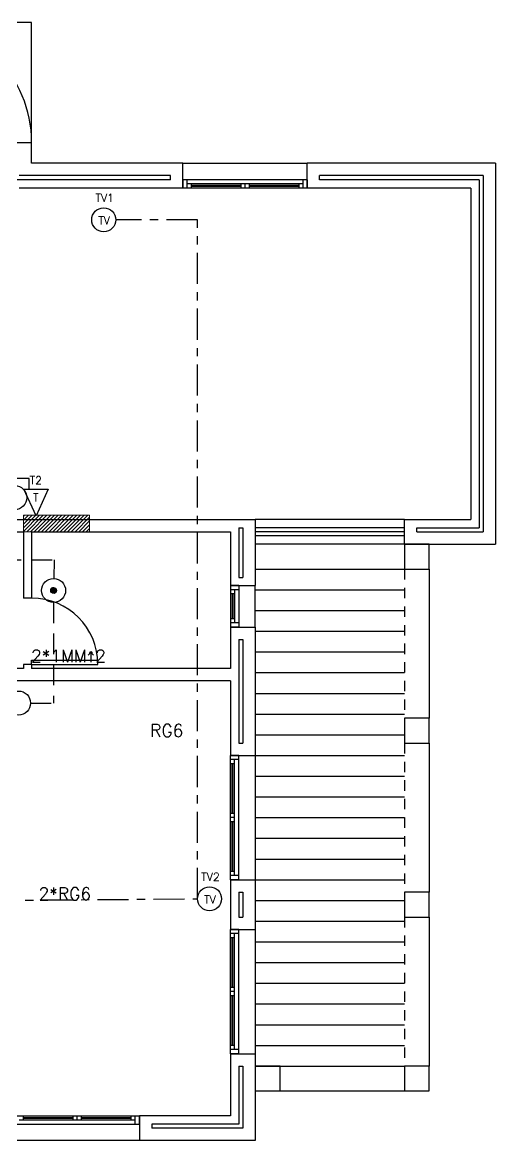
# Model space of a CAD drawing. Header units: millimetres. Extents: x -1167.6 to -1111.9, y 13007.9 to 13069.
# Drawn here: x -1117.62 to -1111.91, y 13055.47 to 13068.97 of the extents above; entities that cross this region are included whole.
import ezdxf
from ezdxf.enums import TextEntityAlignment as Align

# ---------------------------------------------------------------- set-up
doc = ezdxf.new("R2010")
doc.units = ezdxf.units.MM
doc.header["$LTSCALE"] = 0.5
for name, pattern in [('CENTER2', [1.125, 0.75, -0.125, 0.125, -0.125]), ('DASHED', [0.75, 0.5, -0.25]), ('HIDDEN', [0.375, 0.25, -0.125])]:
    doc.linetypes.add(name, pattern=pattern)
for name, color, linetype in [('1lowpower', 4, 'CONTINUOUS'), ('A-DOOR', 4, 'CONTINUOUS'), ('A-WALL', 7, 'CONTINUOUS'), ('A-WINDOW', 150, 'CONTINUOUS'), ('M-BALCONY', 6, 'CONTINUOUS'), ('M-FURN', 31, 'CONTINUOUS'), ('M-LINTELS', 251, 'HIDDEN'), ('M-outline-wall', 3, 'CONTINUOUS'), ('M-SANITARY', 1, 'CONTINUOUS'), ('M-ST-ELE', 7, 'CONTINUOUS'), ('M-TILING', 251, 'CONTINUOUS')]:
    doc.layers.add(name, color=color, linetype=linetype)
doc.layers.add('doors', color=2, linetype='CONTINUOUS', lineweight=9)
doc.layers.get('M-SANITARY').off()
doc.styles.get("Standard").update_dxf_attribs({"font": 'romans.shx', "width": 0.8})

# ---------------------------------------------------------------- blocks, each defined once
blk = doc.blocks.new('D800')
at = {"layer": 'A-DOOR'}
for p, q in [((0, 0), (0, 50)), ((0, 50), (798, 50)), ((0, 0), (0, 50)), ((0, 0), (800, 0))]:
    blk.add_line(p, q, dxfattribs=at)
blk.add_arc((0, 0), 800, 0, 90, dxfattribs=at)

msp = doc.modelspace()

# ---------------------------------------------------------------- hatches: boundary and pattern name
at = {"layer": 'doors'}
h = msp.add_hatch(dxfattribs=at)
h.set_pattern_fill('ANSI31', color=256, scale=0.01)
h.set_pattern_definition([(45, (82.279495, 48.358567), (-0.0224506403, 0.0224506403), [])])
h.paths.add_polyline_path([(-1117.612, 13063.016), (-1117.612, 13062.816), (-1116.812, 13062.816), (-1116.812, 13063.016)])

# ---------------------------------------------------------------- linework, layer by layer
at = {"layer": '1lowpower', "linetype": 'CENTER2'}
for p, q in [((-1115.51, 13066.584), (-1116.497, 13066.583)), ((-1115.51, 13058.385), (-1115.51, 13066.584)), ((-1119.416, 13058.357), (-1115.51, 13058.385))]:
    msp.add_line(p, q, dxfattribs=at)
at = {"layer": '1lowpower', "linetype": 'DASHED'}
for p, q in [((-1117.541, 13063.458), (-1119.1, 13063.458)), ((-1117.541, 13063.33), (-1117.541, 13063.458)), ((-1118.639, 13062.477), (-1117.24, 13062.477)), ((-1117.24, 13062.477), (-1117.244, 13062.253)), ((-1117.247, 13061.963), (-1117.247, 13060.749)), ((-1117.525, 13060.749), (-1117.247, 13060.749))]:
    msp.add_line(p, q, dxfattribs=at)
at = {"layer": '1lowpower', "ltscale": 20}
for p, q in [((-1117.459, 13063.011), (-1117.606, 13063.33)), ((-1117.606, 13063.33), (-1117.312, 13063.33)), ((-1117.312, 13063.33), (-1117.459, 13063.011)), ((-1117.281, 13062.102), (-1117.241, 13062.142)), ((-1117.281, 13062.103), (-1117.242, 13062.142)), ((-1117.281, 13062.104), (-1117.242, 13062.142)), ((-1117.281, 13062.104), (-1117.243, 13062.142)), ((-1117.281, 13062.105), (-1117.244, 13062.142)), ((-1117.281, 13062.106), (-1117.245, 13062.142)), ((-1117.281, 13062.107), (-1117.246, 13062.142)), ((-1117.281, 13062.108), (-1117.246, 13062.142)), ((-1117.281, 13062.109), (-1117.247, 13062.142)), ((-1117.281, 13062.109), (-1117.248, 13062.142)), ((-1117.281, 13062.11), (-1117.249, 13062.142)), ((-1117.281, 13062.111), (-1117.25, 13062.142)), ((-1117.281, 13062.112), (-1117.251, 13062.142)), ((-1117.281, 13062.113), (-1117.252, 13062.142)), ((-1117.281, 13062.114), (-1117.253, 13062.142)), ((-1117.28, 13062.101), (-1117.24, 13062.142)), ((-1117.28, 13062.101), (-1117.24, 13062.142)), ((-1117.28, 13062.115), (-1117.254, 13062.142)), ((-1117.28, 13062.098), (-1117.237, 13062.141)), ((-1117.28, 13062.099), (-1117.237, 13062.141)), ((-1117.28, 13062.099), (-1117.238, 13062.141)), ((-1117.28, 13062.1), (-1117.239, 13062.141)), ((-1117.28, 13062.116), (-1117.255, 13062.141)), ((-1117.28, 13062.118), (-1117.256, 13062.141)), ((-1117.279, 13062.097), (-1117.236, 13062.141)), ((-1117.279, 13062.119), (-1117.257, 13062.141)), ((-1117.279, 13062.096), (-1117.234, 13062.14)), ((-1117.279, 13062.096), (-1117.235, 13062.14)), ((-1117.279, 13062.097), (-1117.236, 13062.14)), ((-1117.279, 13062.12), (-1117.259, 13062.14)), ((-1117.278, 13062.095), (-1117.234, 13062.14)), ((-1117.278, 13062.121), (-1117.26, 13062.14)), ((-1117.278, 13062.093), (-1117.232, 13062.139)), ((-1117.278, 13062.094), (-1117.232, 13062.139)), ((-1117.278, 13062.094), (-1117.233, 13062.139)), ((-1117.278, 13062.123), (-1117.262, 13062.139)), ((-1117.277, 13062.093), (-1117.231, 13062.139)), ((-1117.277, 13062.091), (-1117.23, 13062.138)), ((-1117.277, 13062.092), (-1117.231, 13062.138)), ((-1117.277, 13062.125), (-1117.264, 13062.138)), ((-1117.276, 13062.091), (-1117.23, 13062.138)), ((-1117.276, 13062.09), (-1117.229, 13062.137)), ((-1117.276, 13062.09), (-1117.229, 13062.137)), ((-1117.275, 13062.089), (-1117.228, 13062.137)), ((-1117.275, 13062.127), (-1117.266, 13062.137)), ((-1117.275, 13062.088), (-1117.227, 13062.136)), ((-1117.275, 13062.089), (-1117.228, 13062.136)), ((-1117.274, 13062.088), (-1117.227, 13062.136)), ((-1117.274, 13062.087), (-1117.226, 13062.135)), ((-1117.274, 13062.087), (-1117.226, 13062.135)), ((-1117.273, 13062.086), (-1117.225, 13062.135)), ((-1117.273, 13062.086), (-1117.225, 13062.134)), ((-1117.273, 13062.131), (-1117.269, 13062.134)), ((-1117.272, 13062.085), (-1117.224, 13062.134)), ((-1117.272, 13062.085), (-1117.223, 13062.133)), ((-1117.272, 13062.085), (-1117.224, 13062.133)), ((-1117.271, 13062.084), (-1117.222, 13062.132)), ((-1117.271, 13062.084), (-1117.223, 13062.132)), ((-1117.27, 13062.083), (-1117.222, 13062.132)), ((-1117.27, 13062.083), (-1117.222, 13062.131)), ((-1117.269, 13062.083), (-1117.221, 13062.131)), ((-1117.269, 13062.082), (-1117.22, 13062.13)), ((-1117.269, 13062.082), (-1117.221, 13062.13)), ((-1117.268, 13062.081), (-1117.22, 13062.129)), ((-1117.268, 13062.081), (-1117.22, 13062.129)), ((-1117.267, 13062.08), (-1117.219, 13062.128)), ((-1117.267, 13062.081), (-1117.219, 13062.128)), ((-1117.266, 13062.08), (-1117.218, 13062.127)), ((-1117.266, 13062.08), (-1117.219, 13062.127)), ((-1117.265, 13062.079), (-1117.218, 13062.126)), ((-1117.265, 13062.079), (-1117.218, 13062.126)), ((-1117.264, 13062.079), (-1117.217, 13062.125)), ((-1117.263, 13062.078), (-1117.217, 13062.125)), ((-1117.263, 13062.078), (-1117.217, 13062.124)), ((-1117.262, 13062.078), (-1117.216, 13062.124)), ((-1117.262, 13062.077), (-1117.216, 13062.123)), ((-1117.261, 13062.077), (-1117.216, 13062.122)), ((-1117.261, 13062.077), (-1117.216, 13062.122)), ((-1117.26, 13062.077), (-1117.215, 13062.121)), ((-1117.259, 13062.076), (-1117.215, 13062.121)), ((-1117.259, 13062.076), (-1117.215, 13062.12)), ((-1117.258, 13062.076), (-1117.214, 13062.119)), ((-1117.258, 13062.076), (-1117.215, 13062.119)), ((-1117.257, 13062.075), (-1117.214, 13062.118)), ((-1117.256, 13062.075), (-1117.214, 13062.117)), ((-1117.256, 13062.075), (-1117.214, 13062.117)), ((-1117.255, 13062.075), (-1117.214, 13062.116)), ((-1117.254, 13062.075), (-1117.214, 13062.115)), ((-1117.253, 13062.075), (-1117.213, 13062.115)), ((-1117.253, 13062.074), (-1117.213, 13062.114)), ((-1117.252, 13062.074), (-1117.213, 13062.113)), ((-1117.251, 13062.074), (-1117.213, 13062.113)), ((-1117.25, 13062.074), (-1117.213, 13062.112)), ((-1117.25, 13062.074), (-1117.213, 13062.111)), ((-1117.249, 13062.074), (-1117.213, 13062.11)), ((-1117.248, 13062.074), (-1117.213, 13062.109)), ((-1117.247, 13062.074), (-1117.213, 13062.109)), ((-1117.246, 13062.074), (-1117.213, 13062.108)), ((-1117.246, 13062.074), (-1117.213, 13062.107)), ((-1117.245, 13062.074), (-1117.213, 13062.106)), ((-1117.244, 13062.074), (-1117.213, 13062.105)), ((-1117.243, 13062.074), (-1117.213, 13062.104)), ((-1117.242, 13062.074), (-1117.213, 13062.103)), ((-1117.241, 13062.075), (-1117.213, 13062.102)), ((-1117.24, 13062.075), (-1117.213, 13062.101)), ((-1117.239, 13062.075), (-1117.214, 13062.1)), ((-1117.237, 13062.075), (-1117.214, 13062.099)), ((-1117.236, 13062.076), (-1117.214, 13062.097)), ((-1117.235, 13062.076), (-1117.215, 13062.096)), ((-1117.233, 13062.077), (-1117.215, 13062.095)), ((-1117.232, 13062.077), (-1117.216, 13062.093)), ((-1117.23, 13062.078), (-1117.217, 13062.091)), ((-1117.228, 13062.08), (-1117.219, 13062.089)), ((-1117.223, 13062.083), (-1117.222, 13062.085))]:
    msp.add_line(p, q, dxfattribs=at)
for centre, radius in [((-1116.642, 13066.583), 0.145), ((-1117.715, 13063.229), 0.145), ((-1117.247, 13062.108), 0.145), ((-1117.247, 13062.108), 0.0342), ((-1117.67, 13060.749), 0.145), ((-1115.365, 13058.386), 0.145)]:
    msp.add_circle(centre, radius, dxfattribs=at)
at = {"layer": 'A-WALL'}
for p, q in [((-1117.812, 13067.516), (-1117.512, 13067.516)), ((-1117.512, 13067.266), (-1117.512, 13067.516)), ((-1115.687, 13067.266), (-1117.512, 13067.266)), ((-1115.687, 13066.966), (-1115.687, 13067.266)), ((-1111.912, 13067.266), (-1114.187, 13067.266)), ((-1114.187, 13066.966), (-1114.187, 13067.266)), ((-1111.912, 13067.266), (-1111.912, 13062.666)), ((-1115.837, 13067.066), (-1117.712, 13067.066)), ((-1115.837, 13067.116), (-1117.662, 13067.116)), ((-1115.837, 13067.066), (-1115.837, 13067.116)), ((-1112.062, 13067.116), (-1114.037, 13067.116)), ((-1114.037, 13067.066), (-1114.037, 13067.116)), ((-1112.112, 13067.066), (-1114.037, 13067.066)), ((-1112.112, 13067.066), (-1112.112, 13062.866)), ((-1112.062, 13067.116), (-1112.062, 13062.816)), ((-1115.687, 13066.966), (-1117.662, 13066.966)), ((-1112.212, 13066.966), (-1114.187, 13066.966)), ((-1112.212, 13066.966), (-1112.212, 13062.966)), ((-1117.812, 13062.966), (-1114.812, 13062.966)), ((-1114.812, 13062.966), (-1114.812, 13062.166)), ((-1113.012, 13062.966), (-1112.212, 13062.966)), ((-1113.012, 13062.666), (-1113.012, 13062.966)), ((-1117.812, 13062.816), (-1117.612, 13062.816)), ((-1117.612, 13062.816), (-1117.612, 13062.016)), ((-1117.512, 13062.816), (-1117.462, 13062.816)), ((-1117.512, 13062.816), (-1115.112, 13062.816)), ((-1117.512, 13062.816), (-1117.512, 13062.016)), ((-1115.112, 13062.816), (-1115.112, 13062.166)), ((-1115.012, 13062.866), (-1115.012, 13062.266)), ((-1115.012, 13062.866), (-1114.962, 13062.866)), ((-1114.962, 13062.866), (-1114.962, 13062.266)), ((-1112.862, 13062.866), (-1112.112, 13062.866)), ((-1112.862, 13062.816), (-1112.862, 13062.866)), ((-1112.862, 13062.816), (-1112.062, 13062.816)), ((-1113.012, 13062.666), (-1111.912, 13062.666)), ((-1115.012, 13062.266), (-1114.962, 13062.266)), ((-1115.112, 13062.166), (-1114.812, 13062.166)), ((-1117.512, 13062.016), (-1117.612, 13062.016)), ((-1115.112, 13061.666), (-1115.112, 13061.166)), ((-1115.112, 13061.666), (-1114.812, 13061.666)), ((-1114.812, 13061.666), (-1114.812, 13060.116)), ((-1115.012, 13061.516), (-1115.012, 13060.266)), ((-1115.012, 13061.516), (-1114.962, 13061.516)), ((-1114.962, 13061.516), (-1114.962, 13060.266)), ((-1117.612, 13061.166), (-1117.812, 13061.166)), ((-1117.612, 13061.216), (-1117.612, 13061.166)), ((-1117.512, 13061.216), (-1117.612, 13061.216)), ((-1117.512, 13061.216), (-1117.512, 13061.166)), ((-1115.112, 13061.166), (-1117.512, 13061.166)), ((-1117.462, 13061.166), (-1117.512, 13061.166)), ((-1115.112, 13061.016), (-1117.812, 13061.016)), ((-1115.112, 13061.016), (-1115.112, 13060.116)), ((-1115.012, 13060.266), (-1114.962, 13060.266)), ((-1115.112, 13060.116), (-1114.812, 13060.116)), ((-1115.112, 13058.616), (-1115.112, 13058.016)), ((-1115.112, 13058.616), (-1114.812, 13058.616)), ((-1114.812, 13058.616), (-1114.812, 13058.016)), ((-1115.012, 13058.466), (-1115.012, 13058.166)), ((-1115.012, 13058.466), (-1114.962, 13058.466)), ((-1114.962, 13058.466), (-1114.962, 13058.166)), ((-1115.012, 13058.166), (-1114.962, 13058.166)), ((-1115.112, 13058.016), (-1114.812, 13058.016)), ((-1115.112, 13056.516), (-1115.112, 13055.766)), ((-1115.112, 13056.516), (-1114.812, 13056.516)), ((-1114.812, 13056.516), (-1114.812, 13055.466)), ((-1115.012, 13056.366), (-1115.012, 13055.666)), ((-1115.012, 13056.366), (-1114.962, 13056.366)), ((-1114.962, 13056.366), (-1114.962, 13055.616)), ((-1115.112, 13055.766), (-1116.212, 13055.766)), ((-1116.212, 13055.766), (-1116.212, 13055.466)), ((-1115.012, 13055.666), (-1116.062, 13055.666)), ((-1116.062, 13055.666), (-1116.062, 13055.616)), ((-1114.962, 13055.616), (-1116.062, 13055.616)), ((-1114.812, 13055.466), (-1116.212, 13055.466))]:
    msp.add_line(p, q, dxfattribs=at)
at = {"layer": 'A-WINDOW'}
for p, q in [((-1115.687, 13067.266), (-1114.187, 13067.266)), ((-1114.187, 13067.066), (-1115.687, 13067.066)), ((-1115.687, 13067.066), (-1115.687, 13066.966)), ((-1115.637, 13067.066), (-1115.637, 13066.966)), ((-1114.237, 13067.066), (-1114.237, 13066.966)), ((-1114.187, 13067.066), (-1114.187, 13066.966)), ((-1114.187, 13066.966), (-1115.687, 13066.966)), ((-1114.237, 13067.016), (-1115.637, 13067.016)), ((-1115.587, 13067.016), (-1115.587, 13066.966)), ((-1114.987, 13066.996), (-1115.587, 13066.996)), ((-1114.987, 13066.986), (-1115.587, 13066.986)), ((-1114.987, 13067.016), (-1114.987, 13066.966)), ((-1114.937, 13067.016), (-1114.937, 13066.966)), ((-1114.887, 13067.016), (-1114.887, 13066.966)), ((-1114.287, 13066.996), (-1114.887, 13066.996)), ((-1114.287, 13066.986), (-1114.887, 13066.986)), ((-1114.287, 13067.016), (-1114.287, 13066.966)), ((-1113.012, 13062.966), (-1114.812, 13062.966)), ((-1113.012, 13062.866), (-1114.812, 13062.866)), ((-1113.012, 13062.816), (-1114.812, 13062.816)), ((-1113.012, 13062.766), (-1114.812, 13062.766)), ((-1113.012, 13062.666), (-1114.812, 13062.666)), ((-1115.112, 13062.166), (-1115.112, 13061.666)), ((-1115.012, 13062.166), (-1115.112, 13062.166)), ((-1115.012, 13062.116), (-1115.112, 13062.116)), ((-1115.062, 13062.066), (-1115.112, 13062.066)), ((-1115.092, 13062.066), (-1115.092, 13061.766)), ((-1115.082, 13062.066), (-1115.082, 13061.766)), ((-1115.062, 13062.116), (-1115.062, 13061.716)), ((-1115.012, 13062.166), (-1115.012, 13061.666)), ((-1114.812, 13061.666), (-1114.812, 13062.166)), ((-1115.062, 13061.766), (-1115.112, 13061.766)), ((-1115.012, 13061.716), (-1115.112, 13061.716)), ((-1115.012, 13061.666), (-1115.112, 13061.666)), ((-1115.112, 13058.616), (-1115.112, 13060.116)), ((-1115.012, 13060.116), (-1115.112, 13060.116)), ((-1115.012, 13060.066), (-1115.112, 13060.066)), ((-1115.062, 13058.666), (-1115.062, 13060.066)), ((-1115.012, 13058.616), (-1115.012, 13060.116)), ((-1114.812, 13060.116), (-1114.812, 13058.616)), ((-1115.062, 13060.016), (-1115.112, 13060.016)), ((-1115.092, 13059.416), (-1115.092, 13060.016)), ((-1115.082, 13059.416), (-1115.082, 13060.016)), ((-1115.062, 13059.416), (-1115.112, 13059.416)), ((-1115.062, 13059.366), (-1115.112, 13059.366)), ((-1115.062, 13059.316), (-1115.112, 13059.316)), ((-1115.092, 13058.716), (-1115.092, 13059.316)), ((-1115.082, 13058.716), (-1115.082, 13059.316)), ((-1115.062, 13058.716), (-1115.112, 13058.716)), ((-1115.012, 13058.666), (-1115.112, 13058.666)), ((-1115.012, 13058.616), (-1115.112, 13058.616)), ((-1115.112, 13056.516), (-1115.112, 13058.016)), ((-1115.012, 13058.016), (-1115.112, 13058.016)), ((-1115.012, 13056.516), (-1115.012, 13058.016)), ((-1114.812, 13058.016), (-1114.812, 13056.516)), ((-1115.012, 13057.966), (-1115.112, 13057.966)), ((-1115.062, 13057.916), (-1115.112, 13057.916)), ((-1115.092, 13057.316), (-1115.092, 13057.916)), ((-1115.082, 13057.316), (-1115.082, 13057.916)), ((-1115.062, 13056.566), (-1115.062, 13057.966)), ((-1115.062, 13057.316), (-1115.112, 13057.316)), ((-1115.062, 13057.266), (-1115.112, 13057.266)), ((-1115.062, 13057.216), (-1115.112, 13057.216)), ((-1115.092, 13056.616), (-1115.092, 13057.216)), ((-1115.082, 13056.616), (-1115.082, 13057.216)), ((-1115.062, 13056.616), (-1115.112, 13056.616)), ((-1115.012, 13056.566), (-1115.112, 13056.566)), ((-1115.012, 13056.516), (-1115.112, 13056.516)), ((-1117.712, 13055.766), (-1116.212, 13055.766)), ((-1117.662, 13055.716), (-1116.262, 13055.716)), ((-1117.612, 13055.716), (-1117.612, 13055.766)), ((-1117.612, 13055.746), (-1117.012, 13055.746)), ((-1117.612, 13055.736), (-1117.012, 13055.736)), ((-1117.012, 13055.716), (-1117.012, 13055.766)), ((-1116.962, 13055.716), (-1116.962, 13055.766)), ((-1116.912, 13055.716), (-1116.912, 13055.766)), ((-1116.912, 13055.746), (-1116.312, 13055.746)), ((-1116.912, 13055.736), (-1116.312, 13055.736)), ((-1116.312, 13055.716), (-1116.312, 13055.766)), ((-1116.262, 13055.666), (-1116.262, 13055.766)), ((-1116.212, 13055.666), (-1116.212, 13055.766)), ((-1117.712, 13055.666), (-1116.212, 13055.666)), ((-1116.212, 13055.466), (-1117.712, 13055.466))]:
    msp.add_line(p, q, dxfattribs=at)
msp.add_arc((-1118.962, 13067.516), 1.45, 0.0011, 179.9991, dxfattribs=at)
at = {"layer": 'doors'}
msp.add_lwpolyline([(-1117.612, 13063.016), (-1116.812, 13063.016), (-1116.812, 13062.816), (-1117.612, 13062.816), (-1117.612, 13063.016)], dxfattribs=at)
at = {"layer": 'M-BALCONY'}
for p, q in [((-1112.712, 13062.366), (-1112.712, 13060.566)), ((-1112.712, 13060.266), (-1112.712, 13058.466)), ((-1112.712, 13058.166), (-1112.712, 13056.366)), ((-1114.512, 13056.066), (-1113.012, 13056.066))]:
    msp.add_line(p, q, dxfattribs=at)
at = {"layer": 'M-FURN'}
for p, q in [((-1117.512, 13068.966), (-1122.912, 13068.966)), ((-1117.512, 13067.266), (-1117.512, 13068.966))]:
    msp.add_line(p, q, dxfattribs=at)
at = {"layer": 'M-LINTELS'}
for p, q in [((-1113.012, 13062.366), (-1113.012, 13060.566)), ((-1113.012, 13060.266), (-1113.012, 13058.466)), ((-1113.012, 13058.166), (-1113.012, 13056.366))]:
    msp.add_line(p, q, dxfattribs=at)
at = {"layer": 'M-outline-wall', "linetype": 'HIDDEN'}
msp.add_lwpolyline([(-1117.512, 13067.266), (-1117.512, 13068.966), (-1122.912, 13068.966), (-1122.912, 13067.266)], dxfattribs=at)
at = {"layer": 'M-ST-ELE'}
for points in [[(-1112.712, 13062.366), (-1112.712, 13062.666), (-1113.012, 13062.666), (-1113.012, 13062.366), (-1112.712, 13062.366), (-1112.712, 13062.366)], [(-1112.712, 13060.266), (-1112.712, 13060.566), (-1113.012, 13060.566), (-1113.012, 13060.266), (-1112.712, 13060.266), (-1112.712, 13060.266)], [(-1112.712, 13058.166), (-1112.712, 13058.466), (-1113.012, 13058.466), (-1113.012, 13058.166), (-1112.712, 13058.166), (-1112.712, 13058.166)], [(-1114.512, 13056.066), (-1114.512, 13056.366), (-1114.812, 13056.366), (-1114.812, 13056.066), (-1114.512, 13056.066), (-1114.512, 13056.066)], [(-1112.712, 13056.066), (-1112.712, 13056.366), (-1113.012, 13056.366), (-1113.012, 13056.066), (-1112.712, 13056.066), (-1112.712, 13056.066)]]:
    msp.add_lwpolyline(points, close=True, dxfattribs=at)
at = {"layer": 'M-TILING'}
for p, q in [((-1114.812, 13062.366), (-1113.012, 13062.366)), ((-1114.812, 13062.116), (-1113.012, 13062.116)), ((-1114.812, 13061.866), (-1113.012, 13061.866)), ((-1114.812, 13061.616), (-1113.012, 13061.616)), ((-1114.812, 13061.366), (-1113.012, 13061.366)), ((-1114.812, 13061.116), (-1113.012, 13061.116)), ((-1114.812, 13060.866), (-1113.012, 13060.866)), ((-1114.812, 13060.616), (-1113.012, 13060.616)), ((-1114.812, 13060.366), (-1113.012, 13060.366)), ((-1114.812, 13060.116), (-1113.012, 13060.116)), ((-1114.812, 13059.866), (-1113.012, 13059.866)), ((-1114.812, 13059.616), (-1113.012, 13059.616)), ((-1114.812, 13059.366), (-1113.012, 13059.366)), ((-1114.812, 13059.116), (-1113.012, 13059.116)), ((-1114.812, 13058.866), (-1113.012, 13058.866)), ((-1114.812, 13058.616), (-1113.012, 13058.616)), ((-1114.812, 13058.366), (-1113.012, 13058.366)), ((-1114.812, 13058.116), (-1113.012, 13058.116)), ((-1114.812, 13057.866), (-1113.012, 13057.866)), ((-1114.812, 13057.616), (-1113.012, 13057.616)), ((-1114.812, 13057.366), (-1113.012, 13057.366)), ((-1114.812, 13057.116), (-1113.012, 13057.116)), ((-1114.812, 13056.866), (-1113.012, 13056.866)), ((-1114.812, 13056.616), (-1113.012, 13056.616)), ((-1114.812, 13056.366), (-1113.012, 13056.366))]:
    msp.add_line(p, q, dxfattribs=at)

# ---------------------------------------------------------------- block references
at = {"layer": 'M-SANITARY', "xscale": 0.0010000000474975, "yscale": 0.0010000000474975, "zscale": 0.0010000000474975}
msp.add_blockref('D800', (-1117.512, 13061.216), dxfattribs=at)

# ---------------------------------------------------------------- texts
at = {"layer": '1lowpower', "ltscale": 20}
for s, height, p in [('TV1', 0.0966, (-1116.63, 13066.848)), ('TV', 0.0966, (-1116.637, 13066.573)), ('T2', 0.0966, (-1117.462, 13063.438)), ('T', 0.0966, (-1117.462, 13063.229)), ('2*1MM^ 2', 0.1508, (-1117.067, 13061.317)), ('RG6', 0.1508, (-1115.881, 13060.417)), ('TV2', 0.0966, (-1115.353, 13058.65)), ('2*RG6', 0.1508, (-1117.111, 13058.446)), ('TV', 0.0966, (-1115.36, 13058.376))]:
    msp.add_text(s, height=height, dxfattribs=at).set_placement(p, align=Align.MIDDLE)

doc.saveas('drawing.dxf')
